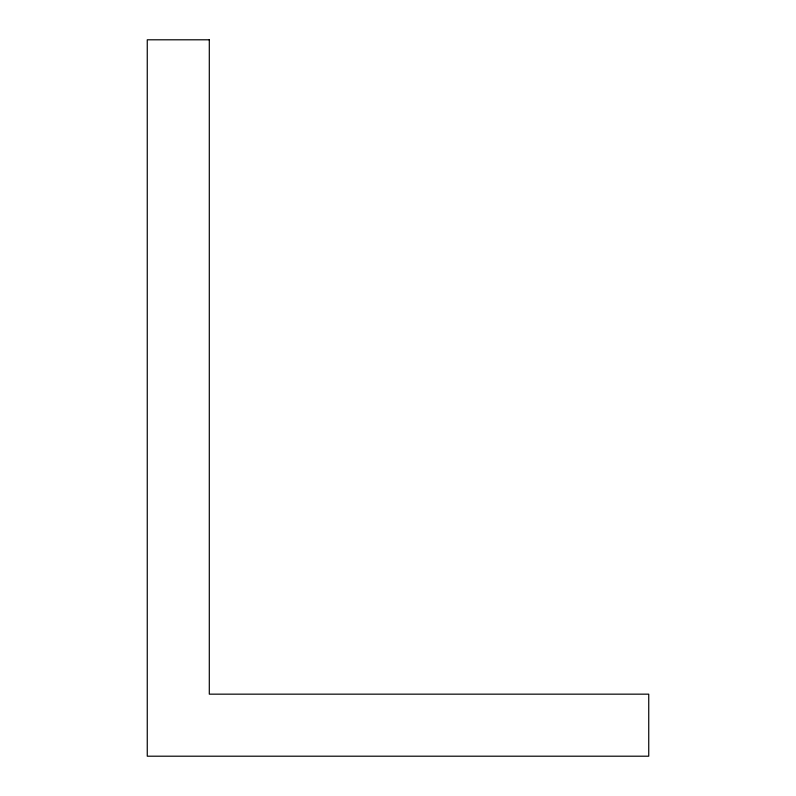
<?xml version="1.0" encoding="UTF-8"?>
<svg xmlns="http://www.w3.org/2000/svg" width="796" height="796" viewBox="0 0 796 796"><rect width="100%" height="100%" fill="white"/><g stroke="black" fill="none" stroke-linecap="round" stroke-linejoin="round"><path stroke-width="1.19" d="M209.298 39.8L147.26 39.8L147.26 756.2L648.74 756.2L648.74 694.162L209.298 694.162L209.298 39.8"/></g></svg>
